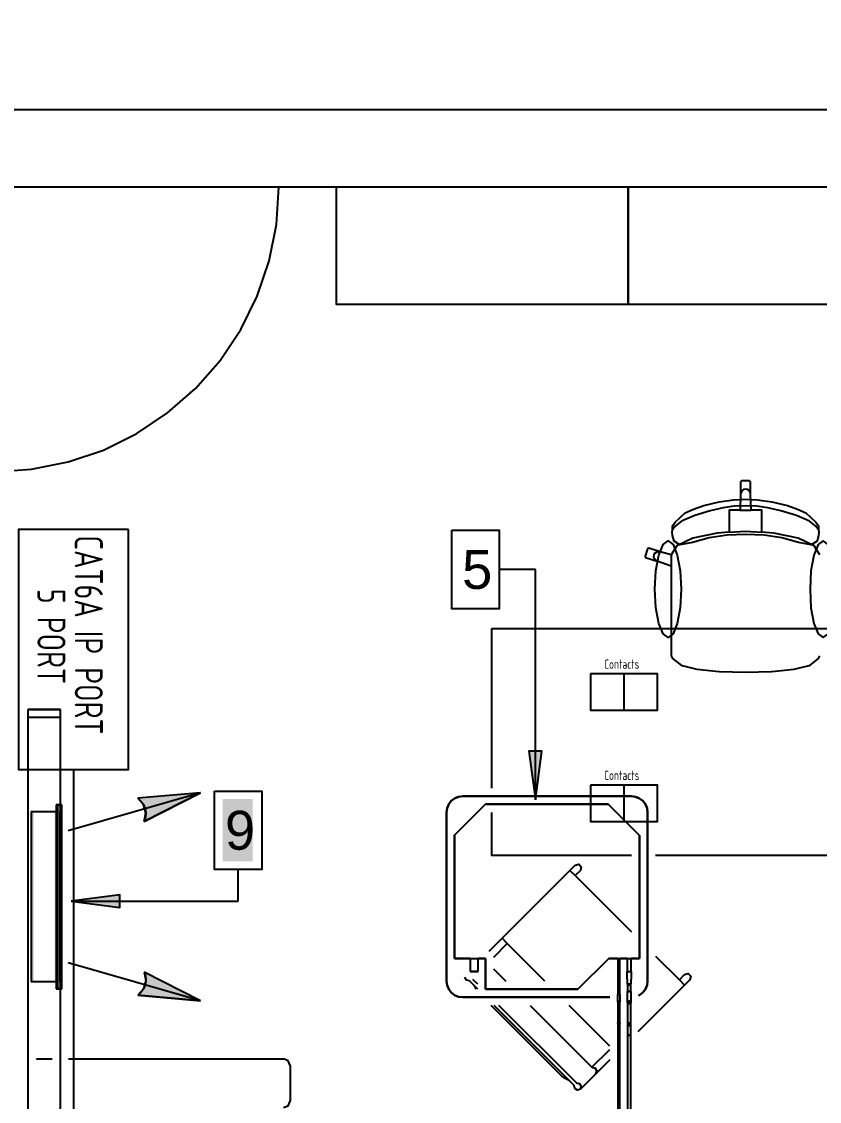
# Model space of a CAD drawing. Extents: x 25325 to 182345, y 3956 to 147305.
# Drawn here: x 91172.922 to 91174.86, y 73654.817 to 73657.438 of the extents above; entities that cross this region are included whole.
import ezdxf

# ---------------------------------------------------------------- set-up
doc = ezdxf.new("R2010")
doc.units = 0
doc.header["$MEASUREMENT"] = 0
doc.layers.add('CAT6A UNDERGROUND PORTS ROUTING', color=1, linetype='CONTINUOUS')
doc.layers.add('CONTACTORS', color=3, linetype='CONTINUOUS')
doc.styles.add('PDF Arial', font='arial.ttf')
doc.styles.add('Tabla_100', font='simplex.shx', dxfattribs={"width": 0.7, "height": 20})

# ---------------------------------------------------------------- blocks, each defined once
blk = doc.blocks.new('Sheet-Климатична и вентилационна система офис помещение етаж 4_1')
at = {"layer": 'CAT6A UNDERGROUND PORTS ROUTING', "transparency": 33554687}
for color, points in [(7, [(6.1731, 18.2539), (6.1886, 18.372), (6.1575, 18.372)]), (256, [(5.2234, 18.2011), (5.3602, 18.2708), (5.2073, 18.2574), (5.2153, 18.2505), (5.2215, 18.242), (5.2256, 18.2322), (5.2273, 18.2218), (5.2266, 18.2112)]), (256, [(5.009, 17.7951), (5.0125, 17.7951), (5.0125, 18.2415), (5.009, 18.2415), (5.009, 17.819)]), (256, [(5.0207, 17.7951), (5.0235, 17.7951), (5.0235, 18.2415), (5.0125, 18.2415), (5.0125, 17.7951)]), (7, [(5.0457, 18.0076), (5.1638, 17.992), (5.1638, 18.0231)]), (256, [(5.3602, 17.7658), (5.2234, 17.8355), (5.2266, 17.8254), (5.2273, 17.8148), (5.2256, 17.8044), (5.2215, 17.7946), (5.2153, 17.7861), (5.2073, 17.7792)])]:
    blk.add_hatch(color=color, dxfattribs=at).paths.add_polyline_path(points)
at = {"layer": 'CAT6A UNDERGROUND PORTS ROUTING', "true_color": 0xffffff, "transparency": 33554687}
blk.add_hatch(color=7, dxfattribs=at).paths.add_polyline_path([(5.4137, 18.2552), (5.4866, 18.2552), (5.4866, 18.1042), (5.4137, 18.1042)])
at = {"layer": 'CAT6A UNDERGROUND PORTS ROUTING', "transparency": 33554687}
h = blk.add_hatch(color=256, dxfattribs=at)
h.paths.add_polyline_path([(5.0058, 17.8116), (5.009, 17.8116), (5.009, 18.225), (5.0058, 18.225), (5.0058, 17.819)])
h.paths.add_polyline_path([(4.9545, 17.8116), (4.9545, 18.225), (4.9487, 18.225), (4.9487, 17.8116)])
at = {"layer": 'CAT6A UNDERGROUND PORTS ROUTING', "color": 253, "true_color": 0x9c9c9c, "transparency": 33554687}
for points in [[(4.6628, 20.9139), (4.8597, 20.9139), (4.8597, 19.9296), (7.4848, 19.9296), (7.4848, 19.7407), (4.6628, 19.7407), (4.6628, 20.9139)], [(5.5443, 19.6505), (5.5502, 19.7407)], [(6.3982, 19.7407), (5.6895, 19.7407), (5.6895, 19.4572), (6.3982, 19.4572), (6.3982, 19.7407)], [(7.4848, 19.7407), (7.4848, 19.4572), (7.1068, 19.4572), (7.1068, 19.7407), (6.3982, 19.7407), (6.3982, 19.4572), (7.1068, 19.4572), (7.1068, 19.7407), (7.4848, 19.7407)], [(5.5267, 19.562), (5.5443, 19.6505)], [(5.4976, 19.4764), (5.5267, 19.562)], [(5.4577, 19.3954), (5.4976, 19.4764)], [(5.4075, 19.3203), (5.4577, 19.3954)], [(5.3479, 19.2524), (5.4075, 19.3203)], [(5.28, 19.1928), (5.3479, 19.2524)], [(5.2049, 19.1427), (5.28, 19.1928)], [(5.1239, 19.1027), (5.2049, 19.1427)], [(5.0384, 19.0737), (5.1239, 19.1027)], [(4.9498, 19.0561), (5.0384, 19.0737)], [(4.8597, 19.0502), (4.9498, 19.0561)], [(6.8638, 18.848), (6.8501, 18.8699), (6.811, 18.8887), (6.7524, 18.9012), (6.723, 18.903), (6.723, 18.9335), (6.723, 18.9571), (6.6967, 18.9571), (6.6952, 18.9963), (6.6952, 19.0254), (6.6929, 19.0277), (6.6834, 19.0277), (6.6739, 19.0277), (6.6715, 19.0254), (6.6715, 18.9963), (6.6701, 18.9571), (6.6437, 18.9571), (6.6437, 18.9335), (6.6437, 18.903), (6.6143, 18.9012), (6.5557, 18.8887), (6.5166, 18.8699), (6.5029, 18.848), (6.476, 18.8556), (6.4482, 18.8646), (6.4452, 18.8631), (6.4393, 18.8452), (6.4408, 18.8422), (6.4687, 18.8332)], [(6.6952, 18.9963), (6.6943, 19.0008), (6.6918, 19.0047), (6.6879, 19.0072), (6.6834, 19.0081), (6.6788, 19.0072), (6.675, 19.0047), (6.6724, 19.0008), (6.6715, 18.9963)], [(6.7127, 18.9818), (6.747, 18.9769), (6.7849, 18.9683), (6.8099, 18.9591), (6.8299, 18.9504), (6.8544, 18.9273), (6.8607, 18.9187), (6.8607, 18.9091), (6.8616, 18.9037), (6.8609, 18.8954), (6.8569, 18.8815), (6.8429, 18.8723), (6.8122, 18.8783), (6.7717, 18.8895), (6.7282, 18.8958), (6.6834, 18.8977), (6.6385, 18.8958), (6.5951, 18.8895), (6.5545, 18.8783), (6.5238, 18.8723), (6.5098, 18.8815), (6.5058, 18.8954), (6.5051, 18.9037), (6.506, 18.9091), (6.506, 18.9187), (6.5123, 18.9273), (6.5369, 18.9504), (6.5569, 18.9591), (6.5818, 18.9683), (6.6197, 18.9769), (6.6541, 18.9818), (6.6834, 18.9833), (6.7127, 18.9818)], [(6.8607, 18.9091), (6.8544, 18.9177), (6.839, 18.9302), (6.8069, 18.9436), (6.7691, 18.9549), (6.7375, 18.9624), (6.711, 18.9662), (6.6834, 18.9676), (6.6557, 18.9662), (6.6292, 18.9624), (6.5977, 18.9549), (6.5599, 18.9436), (6.5278, 18.9302), (6.5123, 18.9177), (6.506, 18.9091)], [(6.6701, 18.9571), (6.6834, 18.9571), (6.6967, 18.9571)], [(6.6437, 18.903), (6.6834, 18.9056), (6.723, 18.903)], [(6.4635, 18.7647), (6.4659, 18.8096), (6.4728, 18.8477), (6.483, 18.8731), (6.4952, 18.882), (6.5073, 18.8731), (6.5176, 18.8477), (6.5245, 18.8096), (6.5269, 18.7647), (6.5245, 18.7198), (6.5176, 18.6817), (6.5073, 18.6563), (6.4952, 18.6474), (6.483, 18.6563), (6.4728, 18.6817), (6.4659, 18.7198), (6.4635, 18.7647)], [(6.9032, 18.7647), (6.9008, 18.8096), (6.894, 18.8477), (6.8837, 18.8731), (6.8716, 18.882), (6.8594, 18.8731), (6.8491, 18.8477), (6.8423, 18.8096), (6.8399, 18.7647), (6.8423, 18.7198), (6.8491, 18.6817), (6.8594, 18.6563), (6.8716, 18.6474), (6.8837, 18.6563), (6.894, 18.6817), (6.9008, 18.7198), (6.9032, 18.7647)], [(6.5028, 18.8209), (6.4687, 18.8332), (6.4646, 18.8355), (6.4618, 18.8391), (6.4605, 18.8435), (6.4611, 18.8481), (6.4633, 18.8521), (6.467, 18.8549), (6.4714, 18.8562), (6.476, 18.8556)], [(6.5029, 18.848), (6.5028, 18.8478), (6.5028, 18.8209), (6.5028, 18.6562), (6.5028, 18.6278), (6.5028, 18.6034), (6.5064, 18.5966), (6.5275, 18.5799), (6.5292, 18.5793), (6.5654, 18.5708), (6.6195, 18.5652), (6.6203, 18.5651), (6.6834, 18.5632), (6.7464, 18.5651), (6.7472, 18.5652), (6.8014, 18.5708), (6.8375, 18.5793), (6.8392, 18.5799), (6.8603, 18.5966), (6.8639, 18.6034)], [(6.0675, 18.6698), (7.4848, 18.6698), (7.4848, 18.2203)], [(6.0675, 18.2821), (6.0675, 18.6698)], [(6.4061, 18.1186), (6.0675, 18.1186), (6.0675, 18.223)], [(7.3469, 18.1186), (6.4651, 18.1186)], [(6.2823, 18.0823), (6.2697, 18.0697), (6.257, 18.0824), (6.2697, 18.095)], [(6.2697, 18.095), (6.2783, 18.0973), (6.2846, 18.091), (6.2823, 18.0823)], [(6.1961, 17.8136), (6.1048, 17.9048), (6.0922, 17.9175), (6.257, 18.0824), (6.2697, 18.0697), (6.4061, 17.9333)], [(6.0607, 17.886), (6.0922, 17.9175), (6.1048, 17.9048), (6.071, 17.871)], [(6.4651, 17.8743), (6.5228, 17.8166), (6.5354, 17.804), (6.5228, 17.8166), (6.5354, 17.8292)], [(6.0714, 17.8432), (6.1011, 17.8136)], [(6.5354, 17.8292), (6.544, 17.8316), (6.5503, 17.8252), (6.548, 17.8166)], [(6.0127, 17.8145), (6.0055, 17.8159), (6.0018, 17.8222), (6.0018, 17.8224)], [(6.0321, 17.7951), (6.0127, 17.8145)], [(6.0321, 17.8071), (6.0214, 17.8177)], [(6.0214, 17.8177), (6.0321, 17.8071)], [(6.0293, 17.7939), (6.0255, 17.8017)], [(6.0255, 17.8017), (6.0321, 17.7951)], [(6.548, 17.8166), (6.5354, 17.804), (6.4221, 17.6907)], [(6.2367, 17.5839), (6.066, 17.7545)], [(6.0727, 17.7545), (6.2548, 17.5724)], [(6.2675, 17.5597), (6.0727, 17.7545)], [(6.2735, 17.5657), (6.0846, 17.7545)], [(6.0846, 17.7545), (6.2735, 17.5657)], [(6.1601, 17.7545), (6.3112, 17.6034), (6.3104, 17.6043), (6.3537, 17.6476)], [(6.3537, 17.6559), (6.2551, 17.7545)], [(4.9632, 17.6245), (4.9605, 17.6233)], [(4.9632, 17.6245), (4.9998, 17.6245)], [(5.0392, 17.6245), (5.5616, 17.6245)], [(5.5773, 17.6087), (5.5727, 17.6198), (5.5616, 17.6245)], [(6.3537, 17.6223), (6.3201, 17.5886), (6.2823, 17.5509)], [(5.5773, 17.6087), (5.5773, 17.5221)], [(6.3112, 17.6034), (6.3185, 17.602), (6.3222, 17.5956), (6.3201, 17.5886)], [(6.3201, 17.5886), (6.3222, 17.5956), (6.3185, 17.602), (6.3112, 17.6034)], [(6.2548, 17.5724), (6.2451, 17.5771), (6.2367, 17.5839)], [(6.2823, 17.5509), (6.2845, 17.5579), (6.2807, 17.5642), (6.2735, 17.5657)], [(6.2735, 17.5657), (6.2807, 17.5642), (6.2845, 17.5579), (6.2823, 17.5509)], [(6.2823, 17.5509), (6.2753, 17.5487), (6.2689, 17.5525), (6.2675, 17.5597)], [(5.5616, 17.5063), (5.5727, 17.511), (5.5773, 17.5221)]]:
    blk.add_lwpolyline(points, dxfattribs=at)
at = {"layer": 'CAT6A UNDERGROUND PORTS ROUTING', "color": 7, "transparency": 33554687}
for points in [[(5.9699, 18.908), (6.0848, 18.908), (6.0848, 18.7175), (5.9699, 18.7175), (5.9699, 18.908)], [(6.1731, 18.8128), (6.0848, 18.8128)], [(6.1731, 18.2539), (6.1731, 18.8128)], [(6.1731, 18.2539), (6.1886, 18.372), (6.1575, 18.372), (6.1731, 18.2539)], [(5.394, 18.2749), (5.509, 18.2749), (5.509, 18.0843), (5.394, 18.0843), (5.394, 18.2749)], [(5.3602, 18.2708), (5.0385, 18.1786)], [(5.3602, 18.2708), (5.2073, 18.2574)], [(5.3602, 18.2708), (5.2073, 18.2574)], [(5.2234, 18.2011), (5.2273, 18.2218), (5.2215, 18.242), (5.2073, 18.2574)], [(5.2073, 18.2574), (5.2153, 18.2505), (5.2215, 18.242), (5.2256, 18.2322), (5.2273, 18.2218), (5.2266, 18.2112), (5.2234, 18.2011)], [(5.3602, 18.2708), (5.2234, 18.2011)], [(5.2234, 18.2011), (5.3602, 18.2708)], [(5.9573, 18.223), (5.9586, 18.2332), (5.9625, 18.2427), (5.9688, 18.2509), (5.977, 18.2571), (5.9865, 18.261), (5.9966, 18.2624)], [(5.9966, 18.2624), (5.9865, 18.261), (5.977, 18.2571), (5.9688, 18.2509), (5.9625, 18.2427), (5.9586, 18.2332), (5.9573, 18.223)], [(5.9833, 18.2597), (5.9816, 18.2594), (5.9801, 18.2584)], [(5.9966, 18.2624), (6.4061, 18.2624)], [(6.4061, 18.2624), (5.9966, 18.2624)], [(6.4061, 18.2624), (5.9966, 18.2624)], [(6.4061, 18.2624), (6.4163, 18.261), (6.4258, 18.2571), (6.4339, 18.2509), (6.4402, 18.2427), (6.4441, 18.2332), (6.4454, 18.223)], [(6.4454, 18.223), (6.4441, 18.2332), (6.4402, 18.2427), (6.4339, 18.2509), (6.4258, 18.2571), (6.4163, 18.261), (6.4061, 18.2624)], [(6.4226, 18.2584), (6.4211, 18.2594), (6.4194, 18.2597)], [(4.9487, 18.225), (4.9545, 18.225)], [(4.9487, 18.225), (4.9487, 17.8116)], [(4.9546, 18.225), (5.0058, 18.225)], [(5.0058, 18.225), (5.009, 18.225)], [(5.0195, 18.2415), (5.0169, 18.2415), (5.009, 18.2415)], [(5.009, 18.2415), (5.0125, 18.2415)], [(5.009, 18.2415), (5.009, 17.7951)], [(5.0125, 18.2415), (5.0207, 18.2415), (5.0235, 18.2415)], [(5.0125, 18.2415), (5.0125, 17.7951)], [(5.0191, 17.8116), (5.0191, 18.225)], [(5.0235, 18.2415), (5.0207, 18.2415), (5.0195, 18.2415)], [(5.0235, 17.7951), (5.0235, 18.2415)], [(5.9573, 17.8136), (5.9573, 18.223)], [(5.9573, 18.223), (5.9573, 17.8136)], [(5.9573, 18.223), (5.9573, 17.8136)], [(5.9612, 18.2395), (5.9603, 18.2381), (5.9599, 18.2364)], [(6.0518, 18.2427), (5.977, 18.1679)], [(5.977, 18.1679), (6.0518, 18.2427)], [(6.35, 18.2427), (6.0518, 18.2427)], [(6.0518, 18.2427), (6.35, 18.2427)], [(6.4258, 18.1669), (6.35, 18.2427)], [(6.35, 18.2427), (6.4258, 18.1669)], [(6.4428, 18.2364), (6.4424, 18.2381), (6.4415, 18.2395)], [(6.4454, 18.223), (6.4454, 17.8136)], [(6.4454, 17.8136), (6.4454, 18.223)], [(6.4454, 17.8136), (6.4454, 18.223)], [(5.977, 18.1679), (5.977, 17.8687)], [(5.977, 17.8687), (5.977, 18.1679)], [(6.4258, 17.8687), (6.4258, 18.1669)], [(6.4258, 18.1669), (6.4258, 17.8687)], [(5.4515, 18.0076), (5.4515, 18.0843)], [(5.0457, 18.0076), (5.1638, 17.992), (5.1638, 18.0231), (5.0457, 18.0076)], [(5.0457, 18.0076), (5.4515, 18.0076)], [(5.3602, 17.7658), (5.0385, 17.858)], [(5.977, 17.8687), (6.0518, 17.8687)], [(6.0144, 17.8687), (5.977, 17.8687)], [(6.0144, 17.8687), (6.0144, 17.8372)], [(6.0147, 17.8687), (6.0157, 17.8687), (6.0172, 17.8687), (6.0193, 17.8687), (6.0217, 17.8687), (6.0242, 17.8687), (6.0267, 17.8687), (6.0291, 17.8687), (6.0312, 17.8687), (6.0327, 17.8687), (6.0337, 17.8687)], [(6.0518, 17.8687), (6.034, 17.8687)], [(6.034, 17.8372), (6.034, 17.8687)], [(6.0518, 17.8687), (6.0518, 17.7939)], [(6.0518, 17.7939), (6.0518, 17.8687)], [(6.2762, 17.7939), (6.351, 17.8687)], [(6.351, 17.8687), (6.2762, 17.7939)], [(6.351, 17.8687), (6.4258, 17.8687)], [(6.3735, 17.8687), (6.351, 17.8687)], [(6.3734, 17.8687), (6.3734, 17.8372)], [(6.3958, 17.8687), (6.3783, 17.8687)], [(6.3784, 17.8372), (6.3784, 17.8687)], [(6.3958, 17.8687), (6.3958, 17.8372)], [(6.3973, 17.8687), (6.3983, 17.8687), (6.3995, 17.8687), (6.4008, 17.8687), (6.4021, 17.8687), (6.4033, 17.8687), (6.4044, 17.8687)], [(6.4258, 17.8687), (6.4058, 17.8687)], [(6.4058, 17.8372), (6.4058, 17.8687)], [(5.2234, 17.8355), (5.2273, 17.8148), (5.2215, 17.7946), (5.2073, 17.7792)], [(5.2234, 17.8355), (5.2266, 17.8254), (5.2273, 17.8148), (5.2256, 17.8044), (5.2215, 17.7946), (5.2153, 17.7861), (5.2073, 17.7792)], [(5.3602, 17.7658), (5.2234, 17.8355)], [(5.3602, 17.7658), (5.2234, 17.8355)], [(6.034, 17.8372), (6.0337, 17.8372), (6.0327, 17.8372), (6.0312, 17.8372), (6.0291, 17.8372), (6.0267, 17.8372), (6.0242, 17.8372), (6.0217, 17.8372), (6.0193, 17.8372), (6.0172, 17.8372), (6.0157, 17.8372), (6.0147, 17.8372), (6.0144, 17.8372)], [(6.0147, 17.8372), (6.0157, 17.8372), (6.0172, 17.8372), (6.0193, 17.8372), (6.0217, 17.8372), (6.0242, 17.8372), (6.0267, 17.8372), (6.0291, 17.8372), (6.0312, 17.8372), (6.0327, 17.8372), (6.0337, 17.8372)], [(6.3734, 17.8372), (6.3735, 17.8372)], [(6.3735, 17.8372), (6.3734, 17.8372)], [(6.3784, 17.8372), (6.3783, 17.8372), (6.3781, 17.8372), (6.3777, 17.8372), (6.3771, 17.8372), (6.3765, 17.8372), (6.3759, 17.8372), (6.3752, 17.8372), (6.3746, 17.8372), (6.3741, 17.8372), (6.3737, 17.8372), (6.3735, 17.8372), (6.3734, 17.8372)], [(6.3783, 17.8372), (6.3784, 17.8372)], [(6.3784, 17.8372), (6.3783, 17.8372)], [(4.9545, 17.8116), (4.9487, 17.8116)], [(5.0058, 17.8116), (4.9546, 17.8116)], [(5.009, 17.8116), (5.0058, 17.8116)], [(5.9966, 17.7742), (5.9865, 17.7756), (5.977, 17.7795), (5.9688, 17.7857), (5.9625, 17.7939), (5.9586, 17.8034), (5.9573, 17.8136)], [(5.9573, 17.8136), (5.9586, 17.8034), (5.9625, 17.7939), (5.9688, 17.7857), (5.977, 17.7795), (5.9865, 17.7756), (5.9966, 17.7742)], [(5.9599, 17.8002), (5.9603, 17.7985), (5.9612, 17.7971)], [(6.4454, 17.8136), (6.4441, 17.8034), (6.4402, 17.7939), (6.4339, 17.7857), (6.4258, 17.7795), (6.4238, 17.7787)], [(6.4238, 17.7787), (6.4258, 17.7795), (6.4339, 17.7857), (6.4402, 17.7939), (6.4441, 17.8034), (6.4454, 17.8136)], [(6.4415, 17.7971), (6.4424, 17.7985), (6.4428, 17.8002)], [(5.0125, 17.7951), (5.009, 17.7951)], [(5.009, 17.7951), (5.0169, 17.7951), (5.0195, 17.7951)], [(5.0235, 17.7951), (5.0207, 17.7951), (5.0125, 17.7951)], [(5.0195, 17.7951), (5.0207, 17.7951), (5.0235, 17.7951)], [(5.3602, 17.7658), (5.2073, 17.7792)], [(5.2073, 17.7792), (5.3602, 17.7658)], [(5.9801, 17.7782), (5.9816, 17.7772), (5.9833, 17.7769)], [(6.354, 17.7742), (5.9966, 17.7742)], [(5.9966, 17.7742), (6.354, 17.7742)], [(5.9966, 17.7742), (6.354, 17.7742)], [(6.0518, 17.7939), (6.2762, 17.7939)], [(6.2762, 17.7939), (6.0518, 17.7939)]]:
    blk.add_lwpolyline(points, dxfattribs=at)
at = {"layer": 'CAT6A UNDERGROUND PORTS ROUTING', "transparency": 33554687}
for points in [[(4.9408, 18.4732), (4.9408, 18.4536)], [(4.9802, 18.4732), (4.97, 18.4732), (4.9605, 18.4732), (4.9523, 18.4732), (4.9461, 18.4732), (4.9421, 18.4732), (4.9408, 18.4732)], [(4.9408, 18.4732), (4.9421, 18.4732), (4.9461, 18.4732), (4.9523, 18.4732), (4.9605, 18.4732), (4.97, 18.4732), (4.9802, 18.4732)], [(4.9802, 18.4732), (4.9903, 18.4732), (4.9998, 18.4732), (5.008, 18.4732), (5.0142, 18.4732), (5.0182, 18.4732), (5.0195, 18.4732)], [(5.0195, 18.4732), (5.0182, 18.4732), (5.0142, 18.4732), (5.008, 18.4732), (4.9998, 18.4732), (4.9903, 18.4732), (4.9802, 18.4732)], [(5.0195, 18.4536), (5.0195, 18.4732)], [(4.9408, 18.4536), (4.9408, 15.9143)], [(4.9802, 18.4536), (4.97, 18.4536), (4.9605, 18.4536), (4.9523, 18.4536), (4.9461, 18.4536), (4.9421, 18.4536), (4.9408, 18.4536)], [(5.0195, 18.4536), (5.0182, 18.4536), (5.0142, 18.4536), (5.008, 18.4536), (4.9998, 18.4536), (4.9903, 18.4536), (4.9802, 18.4536)], [(5.0195, 18.2415), (5.0195, 18.4536)], [(5.0195, 18.2053), (5.0195, 18.2415)], [(5.0195, 18.1187), (5.0195, 18.1777)], [(5.0195, 18.0321), (5.0195, 18.0911)], [(5.0195, 17.9455), (5.0195, 18.0045)], [(5.0195, 17.8589), (5.0195, 17.9179)], [(5.0195, 17.7951), (5.0195, 17.8313)], [(5.0195, 15.9143), (5.0195, 17.7951)]]:
    blk.add_lwpolyline(points, dxfattribs=at)
at = {"layer": 'CAT6A UNDERGROUND PORTS ROUTING', "color": 6, "transparency": 33554687}
for points in [[(6.3734, 17.8372), (6.3735, 17.8372)], [(6.3734, 17.8372), (6.3734, 17.7812)], [(6.3734, 17.8372), (6.3735, 17.8372), (6.3737, 17.8372), (6.3741, 17.8372), (6.3746, 17.8372), (6.3752, 17.8372), (6.3759, 17.8372)], [(6.3759, 17.8372), (6.3765, 17.8372), (6.3771, 17.8372), (6.3777, 17.8372), (6.3781, 17.8372), (6.3783, 17.8372), (6.3784, 17.8372)], [(6.3783, 17.8372), (6.3784, 17.8372)], [(6.3784, 17.7812), (6.3784, 17.8372)], [(6.3948, 17.8372), (6.3948, 17.8191)], [(6.3948, 17.8372), (6.395, 17.8372), (6.3956, 17.8372), (6.3966, 17.8372), (6.3978, 17.8372), (6.3993, 17.8372), (6.4008, 17.8372), (6.4024, 17.8372), (6.4038, 17.8372), (6.4051, 17.8372), (6.406, 17.8372), (6.4066, 17.8372), (6.4068, 17.8372)], [(6.4068, 17.8191), (6.4068, 17.8372)], [(6.3948, 17.8191), (6.3963, 17.8175)], [(6.3963, 17.8175), (6.3963, 17.8057)], [(6.3963, 17.8057), (6.3965, 17.8057)], [(6.3965, 17.8057), (6.3963, 17.8057)], [(6.3963, 17.8057), (6.3965, 17.8057)], [(6.4053, 17.8057), (6.4052, 17.8057), (6.4047, 17.8057), (6.404, 17.8057), (6.4031, 17.8057), (6.402, 17.8057), (6.4008, 17.8057), (6.3997, 17.8057), (6.3986, 17.8057), (6.3976, 17.8057), (6.3969, 17.8057), (6.3965, 17.8057), (6.3963, 17.8057)], [(6.3966, 17.8057), (6.3985, 17.8057), (6.4026, 17.8057), (6.405, 17.8057), (6.4051, 17.8057)], [(6.4051, 17.8057), (6.4031, 17.8057), (6.3991, 17.8057), (6.3966, 17.8057), (6.3966, 17.8057)], [(6.4051, 17.8044), (6.4031, 17.8044), (6.3991, 17.8044), (6.3966, 17.8044), (6.3966, 17.8044)], [(6.3966, 17.8044), (6.3985, 17.8044), (6.4026, 17.8044), (6.405, 17.8044), (6.4051, 17.8044)], [(6.3971, 17.8044), (6.3971, 17.7884)], [(6.3971, 17.8044), (6.3972, 17.8044), (6.3976, 17.8044), (6.3982, 17.8044), (6.399, 17.8044), (6.3999, 17.8044), (6.4008, 17.8044)], [(6.3972, 17.8044), (6.3971, 17.8044)], [(6.3976, 17.8057), (6.3986, 17.8057), (6.3997, 17.8057), (6.4008, 17.8057), (6.402, 17.8057), (6.4031, 17.8057), (6.404, 17.8057)], [(6.4008, 17.8044), (6.3999, 17.8044), (6.399, 17.8044)], [(6.4008, 17.8044), (6.4018, 17.8044), (6.4027, 17.8044), (6.4035, 17.8044), (6.4041, 17.8044), (6.4044, 17.8044), (6.4046, 17.8044)], [(6.4027, 17.8044), (6.4018, 17.8044), (6.4008, 17.8044)], [(6.4046, 17.8044), (6.4044, 17.8044)], [(6.4046, 17.7884), (6.4046, 17.8044)], [(6.4052, 17.8057), (6.4053, 17.8057)], [(6.4053, 17.8057), (6.4052, 17.8057)], [(6.4052, 17.8057), (6.4053, 17.8057)], [(6.4053, 17.8175), (6.4068, 17.8191)], [(6.4053, 17.8057), (6.4053, 17.8175)], [(6.3735, 17.7812), (6.3734, 17.7812)], [(6.3734, 17.7812), (6.3735, 17.7812)], [(6.3759, 17.7812), (6.3752, 17.7812), (6.3746, 17.7812), (6.3741, 17.7812), (6.3737, 17.7812), (6.3735, 17.7812), (6.3734, 17.7812)], [(6.3734, 17.7635), (6.3734, 17.7744), (6.3734, 17.7812)], [(6.3734, 17.7812), (6.3735, 17.7812), (6.3737, 17.7812), (6.3741, 17.7812), (6.3746, 17.7812), (6.3752, 17.7812), (6.3759, 17.7812)], [(6.3784, 17.7812), (6.3783, 17.7812), (6.3781, 17.7812), (6.3777, 17.7812), (6.3771, 17.7812), (6.3765, 17.7812), (6.3759, 17.7812)], [(6.3759, 17.7812), (6.3765, 17.7812), (6.3771, 17.7812), (6.3777, 17.7812), (6.3781, 17.7812), (6.3783, 17.7812), (6.3784, 17.7812)], [(6.3784, 17.7812), (6.3783, 17.7812)], [(6.3784, 17.7812), (6.3783, 17.7812)], [(6.3783, 17.7812), (6.3784, 17.7812)], [(6.3784, 17.7812), (6.3784, 17.769), (6.3784, 17.7635)], [(6.3971, 17.7884), (6.3972, 17.7884)], [(6.3972, 17.7884), (6.3971, 17.7884)], [(6.3971, 17.7884), (6.3972, 17.7884)], [(6.4008, 17.7884), (6.3999, 17.7884), (6.399, 17.7884), (6.3982, 17.7884), (6.3976, 17.7884), (6.3972, 17.7884), (6.3971, 17.7884)], [(6.3971, 17.7619), (6.3971, 17.7749), (6.3971, 17.7884)], [(6.3971, 17.7884), (6.3972, 17.7884), (6.3976, 17.7884), (6.3982, 17.7884), (6.399, 17.7884), (6.3999, 17.7884), (6.4008, 17.7884)], [(6.4046, 17.7884), (6.4044, 17.7884), (6.4041, 17.7884), (6.4035, 17.7884), (6.4027, 17.7884), (6.4018, 17.7884), (6.4008, 17.7884)], [(6.4008, 17.7884), (6.4018, 17.7884), (6.4027, 17.7884), (6.4035, 17.7884), (6.4041, 17.7884), (6.4044, 17.7884), (6.4046, 17.7884), (6.4044, 17.7884)], [(6.4044, 17.7884), (6.4046, 17.7884)], [(6.4046, 17.7884), (6.4044, 17.7884)], [(6.4046, 17.7884), (6.4044, 17.7884)], [(6.4044, 17.7884), (6.4046, 17.7884)], [(6.4044, 17.7884), (6.4046, 17.7884)], [(6.4046, 17.7884), (6.4046, 17.7732), (6.4046, 17.7619)], [(6.3734, 17.7635), (6.3735, 17.764), (6.3737, 17.7644), (6.3741, 17.7648), (6.3746, 17.765), (6.3752, 17.7652), (6.3759, 17.7653)], [(6.3759, 17.7653), (6.3752, 17.7652), (6.3746, 17.765), (6.3741, 17.7648), (6.3737, 17.7644), (6.3735, 17.764), (6.3734, 17.7635)], [(6.3734, 17.7635), (6.3734, 17.7113)], [(6.3734, 17.7634), (6.3735, 17.763)], [(6.3735, 17.763), (6.3737, 17.7626)], [(6.3737, 17.7626), (6.3741, 17.7623)], [(6.3741, 17.7623), (6.3746, 17.762)], [(6.3746, 17.762), (6.3752, 17.7618)], [(6.3752, 17.7618), (6.3759, 17.7617)], [(6.3759, 17.7653), (6.3765, 17.7652), (6.3771, 17.765), (6.3777, 17.7648), (6.3781, 17.7644), (6.3783, 17.764), (6.3784, 17.7635)], [(6.3784, 17.7635), (6.3783, 17.764), (6.3781, 17.7644), (6.3777, 17.7648), (6.3771, 17.765), (6.3765, 17.7652), (6.3759, 17.7653)], [(6.3759, 17.7617), (6.3765, 17.7618)], [(6.3765, 17.7618), (6.3771, 17.762)], [(6.3771, 17.762), (6.3777, 17.7623)], [(6.3777, 17.7623), (6.3781, 17.7626)], [(6.3781, 17.7626), (6.3783, 17.763)], [(6.3783, 17.763), (6.3784, 17.7634)], [(6.3784, 17.7113), (6.3784, 17.7635)], [(6.3971, 17.7619), (6.3972, 17.7626), (6.3976, 17.7632), (6.3982, 17.7638), (6.399, 17.7642), (6.3999, 17.7645), (6.4008, 17.7645)], [(6.4008, 17.7645), (6.3999, 17.7645), (6.399, 17.7642), (6.3982, 17.7638), (6.3976, 17.7632), (6.3972, 17.7626), (6.3971, 17.7619)], [(6.3971, 17.7619), (6.3971, 17.7087)], [(6.3971, 17.7617), (6.3972, 17.7612)], [(6.3972, 17.7612), (6.3976, 17.7606)], [(6.3976, 17.7606), (6.3982, 17.76)], [(6.3982, 17.76), (6.399, 17.7596)], [(6.399, 17.7596), (6.3999, 17.7593)], [(6.3999, 17.7593), (6.4008, 17.7592)], [(6.4008, 17.7645), (6.4018, 17.7645), (6.4027, 17.7642), (6.4035, 17.7638), (6.4041, 17.7632), (6.4044, 17.7626), (6.4046, 17.7619)], [(6.4046, 17.7619), (6.4044, 17.7626), (6.4041, 17.7632), (6.4035, 17.7638), (6.4027, 17.7642), (6.4018, 17.7645), (6.4008, 17.7645)], [(6.4008, 17.7592), (6.4018, 17.7593)], [(6.4018, 17.7593), (6.4027, 17.7596)], [(6.4027, 17.7596), (6.4035, 17.76)], [(6.4035, 17.76), (6.4041, 17.7606)], [(6.4041, 17.7606), (6.4044, 17.7612)], [(6.4044, 17.7612), (6.4045, 17.7617)], [(6.4046, 17.7087), (6.4046, 17.7619)], [(6.3759, 17.7131), (6.3752, 17.713), (6.3746, 17.7129), (6.3741, 17.7126), (6.3737, 17.7122), (6.3735, 17.7118), (6.3734, 17.7113)], [(6.3737, 17.7105), (6.3735, 17.7109), (6.3734, 17.7113), (6.3735, 17.7118), (6.3737, 17.7122), (6.3741, 17.7126), (6.3746, 17.7129), (6.3752, 17.713), (6.3759, 17.7131)], [(6.3734, 17.7113), (6.3735, 17.7109), (6.3737, 17.7105)], [(6.3734, 17.7113), (6.3734, 17.7005), (6.3734, 17.6937)], [(6.3737, 17.7105), (6.3741, 17.7101)], [(6.3741, 17.7101), (6.3746, 17.7098)], [(6.3746, 17.7098), (6.3752, 17.7096)], [(6.3752, 17.7096), (6.3759, 17.7096)], [(6.3784, 17.7113), (6.3783, 17.7118), (6.3781, 17.7122), (6.3777, 17.7126), (6.3771, 17.7129), (6.3765, 17.713), (6.3759, 17.7131)], [(6.3759, 17.7131), (6.3765, 17.713), (6.3771, 17.7129), (6.3777, 17.7126), (6.3781, 17.7122), (6.3783, 17.7118), (6.3784, 17.7113), (6.3783, 17.7109), (6.3781, 17.7105)], [(6.3759, 17.7096), (6.3765, 17.7096)], [(6.3765, 17.7096), (6.3771, 17.7098)], [(6.3771, 17.7098), (6.3777, 17.7101)], [(6.3777, 17.7101), (6.3781, 17.7105)], [(6.3781, 17.7105), (6.3783, 17.7109), (6.3784, 17.7113)], [(6.3784, 17.6937), (6.3784, 17.7059), (6.3784, 17.7113)], [(6.4008, 17.7113), (6.3999, 17.7112), (6.399, 17.711), (6.3982, 17.7106), (6.3976, 17.71), (6.3972, 17.7094), (6.3971, 17.7087)], [(6.3976, 17.7074), (6.3972, 17.708), (6.3971, 17.7087), (6.3972, 17.7094), (6.3976, 17.71), (6.3982, 17.7106), (6.399, 17.711), (6.3999, 17.7112), (6.4008, 17.7113)], [(6.3971, 17.7087), (6.3972, 17.708), (6.3976, 17.7074)], [(6.3971, 17.7087), (6.3971, 17.6957), (6.3971, 17.6822)], [(6.3976, 17.7074), (6.3982, 17.7068)], [(6.3982, 17.7068), (6.399, 17.7064)], [(6.399, 17.7064), (6.3999, 17.7061)], [(6.3999, 17.7061), (6.4008, 17.706)], [(6.4046, 17.7087), (6.4044, 17.7094), (6.4041, 17.71), (6.4035, 17.7106), (6.4027, 17.711), (6.4018, 17.7112), (6.4008, 17.7113)], [(6.4008, 17.7113), (6.4018, 17.7112), (6.4027, 17.711), (6.4035, 17.7106), (6.4041, 17.71), (6.4044, 17.7094), (6.4046, 17.7087), (6.4044, 17.708)], [(6.4008, 17.706), (6.4018, 17.7061)], [(6.4018, 17.7061), (6.4027, 17.7064)], [(6.4027, 17.7064), (6.4035, 17.7068)], [(6.4035, 17.7068), (6.4041, 17.7074)], [(6.4041, 17.7074), (6.4044, 17.708)], [(6.4044, 17.708), (6.4046, 17.7087)], [(6.4046, 17.6822), (6.4046, 17.6974), (6.4046, 17.7087)], [(6.3734, 17.6937), (6.3735, 17.6937)], [(6.3735, 17.6937), (6.3734, 17.6937)], [(6.3734, 17.6937), (6.3735, 17.6937)], [(6.3759, 17.6937), (6.3752, 17.6937), (6.3746, 17.6937), (6.3741, 17.6937), (6.3737, 17.6937), (6.3735, 17.6937), (6.3734, 17.6937)], [(6.3734, 17.6937), (6.3734, 15.4536)], [(6.3734, 17.6937), (6.3735, 17.6937), (6.3737, 17.6937), (6.3741, 17.6937), (6.3746, 17.6937), (6.3752, 17.6937), (6.3759, 17.6937)], [(6.3784, 17.6937), (6.3783, 17.6937), (6.3781, 17.6937), (6.3777, 17.6937), (6.3771, 17.6937), (6.3765, 17.6937), (6.3759, 17.6937)], [(6.3759, 17.6937), (6.3765, 17.6937), (6.3771, 17.6937), (6.3777, 17.6937), (6.3781, 17.6937), (6.3783, 17.6937), (6.3784, 17.6937)], [(6.3784, 17.6937), (6.3783, 17.6937)], [(6.3783, 17.6937), (6.3784, 17.6937)], [(6.3783, 17.6937), (6.3784, 17.6937)], [(6.3784, 15.4536), (6.3784, 17.6937)], [(6.3971, 17.6822), (6.3972, 17.6822)], [(6.3972, 17.6822), (6.3971, 17.6822)], [(6.3971, 17.6822), (6.3972, 17.6822)], [(6.4008, 17.6822), (6.3999, 17.6822), (6.399, 17.6822), (6.3982, 17.6822), (6.3976, 17.6822), (6.3972, 17.6822), (6.3971, 17.6822)], [(6.3971, 17.6822), (6.3971, 15.507)], [(6.3971, 17.6822), (6.3972, 17.6822), (6.3976, 17.6822), (6.3982, 17.6822), (6.399, 17.6822), (6.3999, 17.6822), (6.4008, 17.6822)], [(6.4046, 17.6822), (6.4044, 17.6822), (6.4041, 17.6822), (6.4035, 17.6822), (6.4027, 17.6822), (6.4018, 17.6822), (6.4008, 17.6822)], [(6.4008, 17.6822), (6.4018, 17.6822), (6.4027, 17.6822), (6.4035, 17.6822), (6.4041, 17.6822), (6.4044, 17.6822), (6.4046, 17.6822)], [(6.4046, 17.6822), (6.4044, 17.6822)], [(6.4044, 17.6822), (6.4046, 17.6822)], [(6.4044, 17.6822), (6.4046, 17.6822)], [(6.4046, 15.507), (6.4046, 17.6822)]]:
    blk.add_lwpolyline(points, dxfattribs=at)
at = {"layer": 'CAT6A UNDERGROUND PORTS ROUTING', "color": 7, "char_height": 0.094445, "attachment_point": 7, "style": 'PDF Arial'}
for s, insert in [('\\W1.001554;5', (5.995, 18.7643)), ('\\W1.000870;9', (5.4192, 18.1312))]:
    blk.add_mtext(s, dxfattribs=dict(at, insert=insert))

msp = doc.modelspace()

# ---------------------------------------------------------------- linework, layer by layer
at = {"layer": 'CAT6A UNDERGROUND PORTS ROUTING'}
msp.add_line((91173.0485, 73655.6221), (91173.0485, 73652.4268), dxfattribs=at)
msp.add_lwpolyline([(91173.1821, 73656.205), (91172.9149, 73656.205), (91172.9149, 73655.6221), (91173.1821, 73655.6221)], close=True, dxfattribs=at)
at = {"layer": 'CONTACTORS'}
for p, q in [((91174.3849, 73655.8545), (91174.3849, 73655.7664)), ((91174.3849, 73655.5846), (91174.3849, 73655.4964))]:
    msp.add_line(p, q, dxfattribs=at)
for points in [[(91174.3036, 73655.8545), (91174.3036, 73655.7664), (91174.4662, 73655.7664), (91174.4662, 73655.8545)], [(91174.3036, 73655.5846), (91174.3036, 73655.4964), (91174.4662, 73655.4964), (91174.4662, 73655.5846)]]:
    msp.add_lwpolyline(points, close=True, dxfattribs=at)

# ---------------------------------------------------------------- block references
at = {"layer": 'CAT6A UNDERGROUND PORTS ROUTING'}
msp.add_blockref('Sheet-Климатична и вентилационна система офис помещение етаж 4_1', (91167.997, 73637.2953), dxfattribs=at)

# ---------------------------------------------------------------- texts
at = {"layer": 'CAT6A UNDERGROUND PORTS ROUTING', "attachment_point": 1, "rotation": 270, "style": 'Tabla_100'}
for s, insert, char_height in [('CAT6A IP PORT', (91173.1195, 73656.1908), 0.068034), ('5 PORT', (91173.0288, 73656.0612), 0.06803)]:
    msp.add_mtext_dynamic_manual_height_columns(s, width=3.074449, gutter_width=0.3421, heights=[0], dxfattribs=dict(at, insert=insert, char_height=char_height))
at = {"layer": 'CONTACTORS', "char_height": 0.0227, "attachment_point": 1, "style": 'Tabla_100'}
for insert in [(91174.337, 73655.8897), (91174.337, 73655.6198)]:
    msp.add_mtext_dynamic_manual_height_columns('Contacts', width=1.026008, gutter_width=0.1142, heights=[0], dxfattribs=dict(at, insert=insert))

doc.saveas('drawing.dxf')
